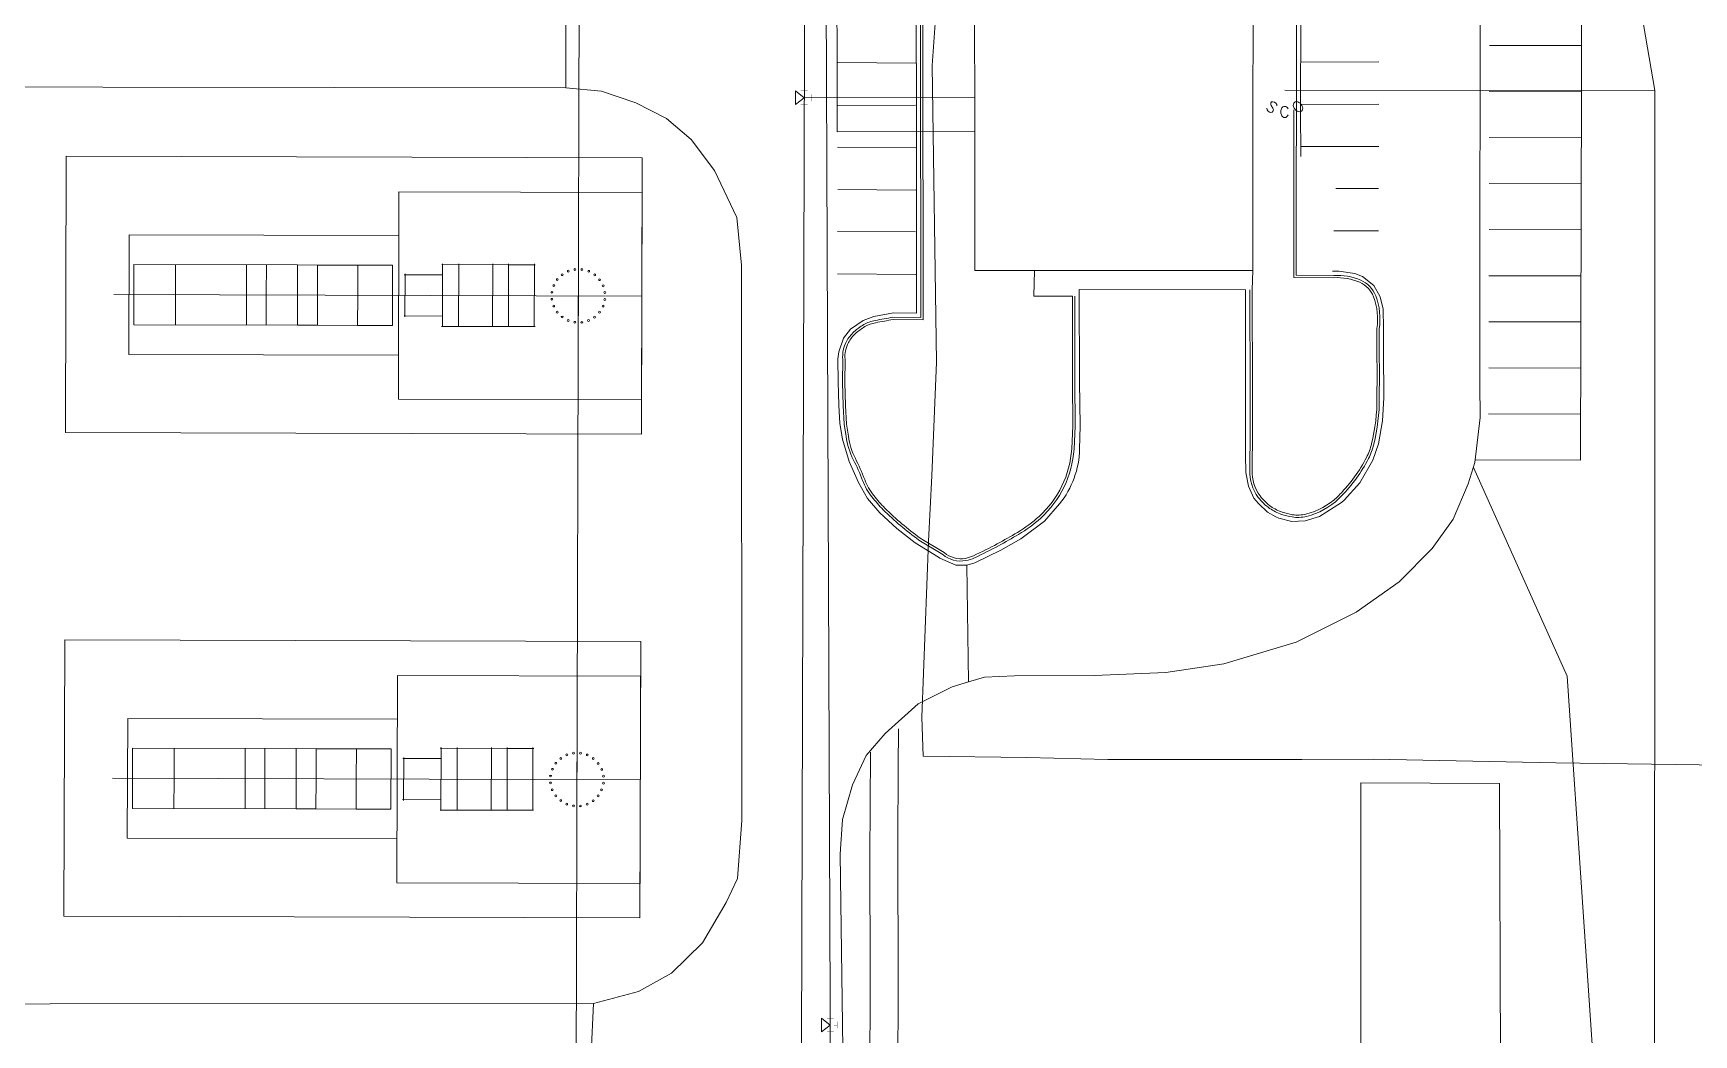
# Model space of a CAD drawing. Header units: feet. Extents: x 2383389 to 2386040, y 1992760 to 1995674.
# Drawn here: x 2384320.1 to 2384680.4, y 1994215.5 to 1994433 of the extents above; entities that cross this region are included whole.
import ezdxf
from ezdxf.enums import TextEntityAlignment as Align
from ezdxf.lldxf.tags import DXFTag

# ---------------------------------------------------------------- set-up
doc = ezdxf.new("R2010")
doc.units = ezdxf.units.FT
doc.header["$MEASUREMENT"] = 0
doc.layers.get('0').update_dxf_attribs({"lineweight": 15})
doc.layers.add('0 Construction Lines', color=8, linetype='Continuous', transparency=0.5)
doc.layers.add('0 Feature Lines', color=90, linetype='Continuous')
doc.layers.add('CJ-TOPO-CONC', color=50, linetype='Continuous')
for name, color, linetype, lineweight, true_color in [('C-ANNO-PATT-ASPH', 1, 'Continuous', 0, 0xff0000), ('C-PRKG-CURB-FACE', 2, 'Continuous', 0, 0xffff00), ('C-PRKG-STRP', 7, 'Continuous', 0, 0xadadad), ('C-SSWR-PIPE-06IN', 7, "UT-SWR6''", 0, 0x3f7f00), ('C-SSWR-PIPE-12IN', 7, "UT-SWR12''", 0, 0x3f7f00), ('C-WATR-PIPE-02IN', 150, "UT-WATER2''", 0, 0x007fff), ('JM-ROAD', 5, 'Continuous', 0, 0x0000ff), ('V-BLDG', 1, 'DASHED8', 0, 0xff0000), ('V-PRKG-ASPH', 2, 'DASHED4', 0, 0xffff00), ('V-PRKG-CONC', 1, 'DASHED4', 0, 0xff0000), ('V-PRKG-CURB-BACK', 7, 'DASHED4', 0, 0xadadad), ('V-PRKG-CURB-FACE', 1, 'DASHED4', 0, 0xff0000), ('V-PRKG-CURB-GUTT', 7, 'DASHED4', 0, 0xadadad), ('V-PRKG-GRVL', 7, 'DASHED4', 0, 0xadadad), ('V-PRKG-STRP', 7, 'DASHED4', 0, 0xadadad), ('V-SSWR-STRC', 200, 'Continuous', 0, 0xbf00ff), ('VG-NGAS-PIPE', 2, 'UT-GAS-X', 0, 0xffff00)]:
    doc.layers.add(name, color=color, linetype=linetype, lineweight=lineweight, true_color=true_color)
for name, color, linetype, lineweight in [('C-FIRE-PIPE-06IN', 150, "UT-FIRE6''", 0), ('C-FIRE-PIPE-12IN', 140, "UT-FIRE12''", 0), ('VG-WATR-PIPE-10IN', 140, 'UT-WATR-X', 0)]:
    doc.layers.add(name, color=color, linetype=linetype, lineweight=lineweight)
doc.styles.add('_sys_ls_Arial Narrow', font='ARIALN.TTF', dxfattribs={"height": 1})
doc.styles.add('SHR', font='simplex', dxfattribs={"width": 0.8, "height": 0.2286})
tags = doc.linetypes.add('DASHED4', pattern=[0.1875, 0.125, -0.0625]).pattern_tags.tags
tags[6:7] = [DXFTag(74, 4), DXFTag(75, 0), DXFTag(340, '0'), DXFTag(46, 0.03937), DXFTag(50, 0.0), DXFTag(44, 0.0), DXFTag(45, 0.0)]
tags[4:5] = [DXFTag(74, 4), DXFTag(75, 0), DXFTag(340, '0'), DXFTag(46, 0.03937), DXFTag(50, 0.0), DXFTag(44, 0.0), DXFTag(45, 0.0)]
tags = doc.linetypes.add('DASHED8', pattern=[0.09375, 0.0625, -0.03125]).pattern_tags.tags
tags[6:7] = [DXFTag(74, 4), DXFTag(75, 0), DXFTag(340, '0'), DXFTag(46, 0.03937), DXFTag(50, 0.0), DXFTag(44, 0.0), DXFTag(45, 0.0)]
tags[4:5] = [DXFTag(74, 4), DXFTag(75, 0), DXFTag(340, '0'), DXFTag(46, 0.03937), DXFTag(50, 0.0), DXFTag(44, 0.0), DXFTag(45, 0.0)]
tags = doc.linetypes.add("UT-FIRE12''", pattern='A,1.25,-0.05,["12\'\'F",_sys_ls_Arial Narrow,S=0.1,R=0,X=-0.05,Y=-0.04],-0.2', length=1.5).pattern_tags.tags
tags[15:16] = [DXFTag(74, 4), DXFTag(75, 0), DXFTag(340, '0'), DXFTag(46, 0.03937), DXFTag(50, 0.0), DXFTag(44, 0.0), DXFTag(45, 0.0)]
tags[4:5] = [DXFTag(74, 4), DXFTag(75, 0), DXFTag(340, '0'), DXFTag(46, 0.03937), DXFTag(50, 0.0), DXFTag(44, 0.0), DXFTag(45, 0.0)]
tags = doc.linetypes.add("UT-FIRE6''", pattern='A,1.25,-0.05,["6\'\'F",_sys_ls_Arial Narrow,S=0.1,R=0,X=-0.025,Y=-0.04],-0.2', length=1.5).pattern_tags.tags
tags[15:16] = [DXFTag(74, 4), DXFTag(75, 0), DXFTag(340, '0'), DXFTag(46, 0.03937), DXFTag(50, 0.0), DXFTag(44, 0.0), DXFTag(45, 0.0)]
tags[4:5] = [DXFTag(74, 4), DXFTag(75, 0), DXFTag(340, '0'), DXFTag(46, 0.03937), DXFTag(50, 0.0), DXFTag(44, 0.0), DXFTag(45, 0.0)]
tags = doc.linetypes.add('UT-GAS-X', pattern='A,0.125,-0.0625,0.125,-0.0625,0.125,-0.0625,0.125,-0.0625,0.125,-0.0625,["G",_sys_ls_Arial Narrow,S=0.1,R=0,X=0,Y=-0.04],-0.15', length=1.0875).pattern_tags.tags
tags[31:32] = [DXFTag(74, 4), DXFTag(75, 0), DXFTag(340, '0'), DXFTag(46, 0.03937), DXFTag(50, 0.0), DXFTag(44, 0.0), DXFTag(45, 0.0)]
tags[20:21] = [DXFTag(74, 4), DXFTag(75, 0), DXFTag(340, '0'), DXFTag(46, 0.03937), DXFTag(50, 0.0), DXFTag(44, 0.0), DXFTag(45, 0.0)]
tags[18:19] = [DXFTag(74, 4), DXFTag(75, 0), DXFTag(340, '0'), DXFTag(46, 0.03937), DXFTag(50, 0.0), DXFTag(44, 0.0), DXFTag(45, 0.0)]
tags[16:17] = [DXFTag(74, 4), DXFTag(75, 0), DXFTag(340, '0'), DXFTag(46, 0.03937), DXFTag(50, 0.0), DXFTag(44, 0.0), DXFTag(45, 0.0)]
tags[14:15] = [DXFTag(74, 4), DXFTag(75, 0), DXFTag(340, '0'), DXFTag(46, 0.03937), DXFTag(50, 0.0), DXFTag(44, 0.0), DXFTag(45, 0.0)]
tags[12:13] = [DXFTag(74, 4), DXFTag(75, 0), DXFTag(340, '0'), DXFTag(46, 0.03937), DXFTag(50, 0.0), DXFTag(44, 0.0), DXFTag(45, 0.0)]
tags[10:11] = [DXFTag(74, 4), DXFTag(75, 0), DXFTag(340, '0'), DXFTag(46, 0.03937), DXFTag(50, 0.0), DXFTag(44, 0.0), DXFTag(45, 0.0)]
tags[8:9] = [DXFTag(74, 4), DXFTag(75, 0), DXFTag(340, '0'), DXFTag(46, 0.03937), DXFTag(50, 0.0), DXFTag(44, 0.0), DXFTag(45, 0.0)]
tags[6:7] = [DXFTag(74, 4), DXFTag(75, 0), DXFTag(340, '0'), DXFTag(46, 0.03937), DXFTag(50, 0.0), DXFTag(44, 0.0), DXFTag(45, 0.0)]
tags[4:5] = [DXFTag(74, 4), DXFTag(75, 0), DXFTag(340, '0'), DXFTag(46, 0.03937), DXFTag(50, 0.0), DXFTag(44, 0.0), DXFTag(45, 0.0)]
tags = doc.linetypes.add("UT-SWR12''", pattern='A,1.25,-0.1,["12\'\' SS",_sys_ls_Arial Narrow,S=0.1,R=0,X=-0.09,Y=-0.04],-0.325', length=1.675).pattern_tags.tags
tags[15:16] = [DXFTag(74, 4), DXFTag(75, 0), DXFTag(340, '0'), DXFTag(46, 0.03937), DXFTag(50, 0.0), DXFTag(44, 0.0), DXFTag(45, 0.0)]
tags[4:5] = [DXFTag(74, 4), DXFTag(75, 0), DXFTag(340, '0'), DXFTag(46, 0.03937), DXFTag(50, 0.0), DXFTag(44, 0.0), DXFTag(45, 0.0)]
tags = doc.linetypes.add("UT-SWR6''", pattern='A,1.25,-0.1,["6\'\' SS",_sys_ls_Arial Narrow,S=0.1,R=0,X=-0.08,Y=-0.04],-0.25', length=1.6).pattern_tags.tags
tags[15:16] = [DXFTag(74, 4), DXFTag(75, 0), DXFTag(340, '0'), DXFTag(46, 0.03937), DXFTag(50, 0.0), DXFTag(44, 0.0), DXFTag(45, 0.0)]
tags[4:5] = [DXFTag(74, 4), DXFTag(75, 0), DXFTag(340, '0'), DXFTag(46, 0.03937), DXFTag(50, 0.0), DXFTag(44, 0.0), DXFTag(45, 0.0)]
tags = doc.linetypes.add("UT-WATER2''", pattern='A,1.25,-0.05,["2\'\'W",_sys_ls_Arial Narrow,S=0.1,R=0,X=-0.025,Y=-0.04],-0.2', length=1.5).pattern_tags.tags
tags[15:16] = [DXFTag(74, 4), DXFTag(75, 0), DXFTag(340, '0'), DXFTag(46, 0.03937), DXFTag(50, 0.0), DXFTag(44, 0.0), DXFTag(45, 0.0)]
tags[4:5] = [DXFTag(74, 4), DXFTag(75, 0), DXFTag(340, '0'), DXFTag(46, 0.03937), DXFTag(50, 0.0), DXFTag(44, 0.0), DXFTag(45, 0.0)]
tags = doc.linetypes.add('UT-WATR-X', pattern='A,0.125,-0.0625,0.125,-0.0625,0.125,-0.0625,0.125,-0.0625,0.125,-0.0625,["W",_sys_ls_Arial Narrow,S=0.1,R=0,X=-0.01,Y=-0.04],-0.15', length=1.0875).pattern_tags.tags
tags[31:32] = [DXFTag(74, 4), DXFTag(75, 0), DXFTag(340, '0'), DXFTag(46, 0.03937), DXFTag(50, 0.0), DXFTag(44, 0.0), DXFTag(45, 0.0)]
tags[20:21] = [DXFTag(74, 4), DXFTag(75, 0), DXFTag(340, '0'), DXFTag(46, 0.03937), DXFTag(50, 0.0), DXFTag(44, 0.0), DXFTag(45, 0.0)]
tags[18:19] = [DXFTag(74, 4), DXFTag(75, 0), DXFTag(340, '0'), DXFTag(46, 0.03937), DXFTag(50, 0.0), DXFTag(44, 0.0), DXFTag(45, 0.0)]
tags[16:17] = [DXFTag(74, 4), DXFTag(75, 0), DXFTag(340, '0'), DXFTag(46, 0.03937), DXFTag(50, 0.0), DXFTag(44, 0.0), DXFTag(45, 0.0)]
tags[14:15] = [DXFTag(74, 4), DXFTag(75, 0), DXFTag(340, '0'), DXFTag(46, 0.03937), DXFTag(50, 0.0), DXFTag(44, 0.0), DXFTag(45, 0.0)]
tags[12:13] = [DXFTag(74, 4), DXFTag(75, 0), DXFTag(340, '0'), DXFTag(46, 0.03937), DXFTag(50, 0.0), DXFTag(44, 0.0), DXFTag(45, 0.0)]
tags[10:11] = [DXFTag(74, 4), DXFTag(75, 0), DXFTag(340, '0'), DXFTag(46, 0.03937), DXFTag(50, 0.0), DXFTag(44, 0.0), DXFTag(45, 0.0)]
tags[8:9] = [DXFTag(74, 4), DXFTag(75, 0), DXFTag(340, '0'), DXFTag(46, 0.03937), DXFTag(50, 0.0), DXFTag(44, 0.0), DXFTag(45, 0.0)]
tags[6:7] = [DXFTag(74, 4), DXFTag(75, 0), DXFTag(340, '0'), DXFTag(46, 0.03937), DXFTag(50, 0.0), DXFTag(44, 0.0), DXFTag(45, 0.0)]
tags[4:5] = [DXFTag(74, 4), DXFTag(75, 0), DXFTag(340, '0'), DXFTag(46, 0.03937), DXFTag(50, 0.0), DXFTag(44, 0.0), DXFTag(45, 0.0)]

# ---------------------------------------------------------------- blocks, each defined once
blk = doc.blocks.new('*U42')
at = {"lineweight": 5}
blk.add_circle((0, 0), 0.2, dxfattribs=at)
blk = doc.blocks.new('*U43')
at = {"color": 0, "linetype": 'ByBlock', "lineweight": -2, "transparency": 16777216}
for p, rotation in [((5093.57, 4998.47), 30), ((5094.97, 4999.05), 15), ((5097.96, 4999.05), 344.9999999999998), ((5099.36, 4998.47), 329.9999999999999), ((5090.87, 4994.96), 74.99999999999999), ((5091.45, 4996.35), 59.99999999999999), ((5092.37, 4997.55), 45.00000000000001), ((5100.56, 4997.55), 314.9999999999999), ((5101.48, 4996.35), 300.0000000000001), ((5102.06, 4994.96), 285), ((5090.67, 4993.46), 90), ((5090.87, 4991.96), 105), ((5102.06, 4991.96), 255), ((5102.25, 4993.46), 269.9999999999999), ((5091.45, 4990.56), 120), ((5092.37, 4989.37), 134.9999999999999), ((5093.57, 4988.45), 150), ((5094.97, 4987.87), 164.9999999999999), ((5096.46, 4987.67), 180), ((5097.96, 4987.87), 194.9999999999999), ((5099.36, 4988.45), 210), ((5100.56, 4989.37), 225), ((5101.48, 4990.56), 240)]:
    blk.add_blockref('*U42', p, dxfattribs=dict(at, rotation=rotation))
blk.add_blockref('*U42', (5096.46, 4999.25), dxfattribs=at)
blk = doc.blocks.new('*U44')
at = {"lineweight": 5}
blk.add_circle((0, 0), 0.2, dxfattribs=at)
blk = doc.blocks.new('*U45')
at = {"color": 0, "linetype": 'ByBlock', "lineweight": -2, "transparency": 16777216}
for p, rotation in [((5093.57, 4998.47), 30), ((5094.97, 4999.05), 15), ((5097.96, 4999.05), 344.9999999999998), ((5099.36, 4998.47), 329.9999999999999), ((5090.87, 4994.96), 74.99999999999999), ((5091.45, 4996.35), 59.99999999999999), ((5092.37, 4997.55), 45.00000000000001), ((5100.56, 4997.55), 314.9999999999999), ((5101.48, 4996.35), 300.0000000000001), ((5102.06, 4994.96), 285), ((5090.67, 4993.46), 90), ((5090.87, 4991.96), 105), ((5102.06, 4991.96), 255), ((5102.25, 4993.46), 269.9999999999999), ((5091.45, 4990.56), 120), ((5092.37, 4989.37), 134.9999999999999), ((5093.57, 4988.45), 150), ((5094.97, 4987.87), 164.9999999999999), ((5096.46, 4987.67), 180), ((5097.96, 4987.87), 194.9999999999999), ((5099.36, 4988.45), 210), ((5100.56, 4989.37), 225), ((5101.48, 4990.56), 240)]:
    blk.add_blockref('*U44', p, dxfattribs=dict(at, rotation=rotation))
blk.add_blockref('*U44', (5096.46, 4999.25), dxfattribs=at)

msp = doc.modelspace()

# ---------------------------------------------------------------- linework, layer by layer
at = {"color": 1, "lineweight": 5}
for p, q in [((2384399.417, 1994389.07), (2384399.337, 1994389.07023)), ((2384399.341, 1994363.07), (2384399.261, 1994363.07023)), ((2384399.119, 1994284.07), (2384399.039, 1994284.07023)), ((2384399.043, 1994258.07), (2384398.963, 1994258.07023))]:
    msp.add_line(p, q, dxfattribs=at)
at = {"lineweight": 5}
for p, q in [((2384438.38686, 1994375.9564, 289.10922), (2384438.40938, 1994383.67798, 289.10922)), ((2384341.94235, 1994382.77774, 289.10922), (2384341.92327, 1994376.23777, 289.10922)), ((2384341.94235, 1994382.77774, 289.10922), (2384377.44919, 1994382.67418, 289.10922)), ((2384350.97231, 1994382.7514, 289.10922), (2384350.95323, 1994376.21143, 289.10922)), ((2384366.38824, 1994382.70644, 289.10922), (2384366.36917, 1994376.16647, 289.10922)), ((2384370.67922, 1994382.69392, 289.10922), (2384370.66015, 1994376.15395, 289.10922)), ((2384377.44919, 1994382.67418, 289.10922), (2384377.43012, 1994376.1342, 289.10922)), ((2384377.44919, 1994382.67418, 289.10922), (2384381.78218, 1994382.66154, 289.10922)), ((2384381.78218, 1994382.66154, 289.10922), (2384381.7631, 1994376.12156, 289.10922)), ((2384381.78218, 1994382.66154, 289.10922), (2384390.51114, 1994382.63608, 289.10922)), ((2384390.51114, 1994382.63608, 289.10922), (2384390.49206, 1994376.0961, 289.10922)), ((2384390.51114, 1994382.63608, 289.10922), (2384398.06311, 1994382.61405, 289.10922)), ((2384398.02495, 1994369.5341, 289.10922), (2384398.06311, 1994382.61405, 289.10922)), ((2384400.57802, 1994380.5247, 289.10922), (2384408.90799, 1994380.50041, 289.10922)), ((2384400.77861, 1994380.72412, 289.10922), (2384400.75143, 1994371.40816, 289.10922)), ((2384408.71452, 1994382.73998, 289.10922), (2384429.02343, 1994382.68074, 289.10922)), ((2384408.91452, 1994382.7394, 289.10922), (2384408.71452, 1994382.73998, 289.10922)), ((2384408.91452, 1994382.7394, 289.10922), (2384408.87545, 1994369.34545, 289.10922)), ((2384408.91452, 1994382.7394, 289.10922), (2384408.9151, 1994382.9394, 289.10922)), ((2384412.4085, 1994382.7292, 289.10922), (2384412.36944, 1994369.33526, 289.10922)), ((2384412.4085, 1994382.7292, 289.10922), (2384412.40909, 1994382.9292, 289.10922)), ((2384419.80347, 1994382.70763, 289.10922), (2384419.7644, 1994369.31369, 289.10922)), ((2384419.80347, 1994382.70763, 289.10922), (2384419.80406, 1994382.90763, 289.10922)), ((2384423.24046, 1994382.69761, 289.10922), (2384423.20139, 1994369.30367, 289.10922)), ((2384423.24046, 1994382.69761, 289.10922), (2384423.24104, 1994382.89761, 289.10922)), ((2384428.82343, 1994382.68132, 289.10922), (2384423.24046, 1994382.69761, 289.10922)), ((2384428.82343, 1994382.68132, 289.10922), (2384428.78437, 1994369.28738, 289.10922)), ((2384428.82343, 1994382.68132, 289.10922), (2384428.82402, 1994382.88132, 289.10922)), ((2384429.02343, 1994382.68074, 289.10922), (2384428.82343, 1994382.68132, 289.10922)), ((2384337.58644, 1994376.25042, 289.10922), (2384452.1368, 1994375.91629, 289.10922)), ((2384341.92327, 1994376.23777, 289.10922), (2384341.90419, 1994369.6978, 289.10922)), ((2384350.95323, 1994376.21143, 289.10922), (2384350.93416, 1994369.67146, 289.10922)), ((2384366.36917, 1994376.16647, 289.10922), (2384366.35009, 1994369.62649, 289.10922)), ((2384370.66015, 1994376.15395, 289.10922), (2384370.64107, 1994369.61398, 289.10922)), ((2384377.43012, 1994376.1342, 289.10922), (2384377.41104, 1994369.59423, 289.10922)), ((2384381.7631, 1994376.12156, 289.10922), (2384381.74402, 1994369.58159, 289.10922)), ((2384390.49206, 1994376.0961, 289.10922), (2384390.47299, 1994369.55613, 289.10922)), ((2384438.38686, 1994375.9564, 289.10922), (2384438.36141, 1994367.23157, 289.10922)), ((2384341.90419, 1994369.6978, 289.10922), (2384377.41104, 1994369.59423, 289.10922)), ((2384377.41104, 1994369.59423, 289.10922), (2384381.74402, 1994369.58159, 289.10922)), ((2384381.74402, 1994369.58159, 289.10922), (2384390.47299, 1994369.55613, 289.10922)), ((2384390.47299, 1994369.55613, 289.10922), (2384398.02495, 1994369.5341, 289.10922)), ((2384400.55202, 1994371.60874, 289.10922), (2384408.88198, 1994371.58444, 289.10922)), ((2384408.67545, 1994369.34604, 289.10922), (2384428.98437, 1994369.2868, 289.10922)), ((2384341.63608, 1994277.77793, 289.23113), (2384341.617, 1994271.23795, 289.23113)), ((2384341.63608, 1994277.77793, 289.23113), (2384377.14292, 1994277.67436, 289.23113)), ((2384350.66604, 1994277.75159, 289.23113), (2384350.64696, 1994271.21162, 289.23113)), ((2384366.08197, 1994277.70662, 289.23113), (2384366.0629, 1994271.16665, 289.23113)), ((2384370.37295, 1994277.69411, 289.23113), (2384370.35388, 1994271.15413, 289.23113)), ((2384377.14292, 1994277.67436, 289.23113), (2384377.12385, 1994271.13439, 289.23113)), ((2384377.14292, 1994277.67436, 289.23113), (2384381.47591, 1994277.66172, 289.23113)), ((2384381.47591, 1994277.66172, 289.23113), (2384381.45683, 1994271.12175, 289.23113)), ((2384381.47591, 1994277.66172, 289.23113), (2384390.20487, 1994277.63626, 289.23113)), ((2384390.20487, 1994277.63626, 289.23113), (2384390.18579, 1994271.09629, 289.23113)), ((2384390.20487, 1994277.63626, 289.23113), (2384397.75684, 1994277.61423, 289.23113)), ((2384397.71868, 1994264.53429, 289.23113), (2384397.75684, 1994277.61423, 289.23113)), ((2384400.47234, 1994275.7243, 289.23113), (2384400.44516, 1994266.40834, 289.23113)), ((2384408.40825, 1994277.74016, 289.23113), (2384428.71716, 1994277.68092, 289.23113)), ((2384408.60825, 1994277.73958, 289.23113), (2384408.40825, 1994277.74016, 289.23113)), ((2384408.60825, 1994277.73958, 289.23113), (2384408.56918, 1994264.34564, 289.23113)), ((2384408.60825, 1994277.73958, 289.23113), (2384408.60883, 1994277.93958, 289.23113)), ((2384412.10223, 1994277.72939, 289.23113), (2384412.06317, 1994264.33544, 289.23113)), ((2384412.10223, 1994277.72939, 289.23113), (2384412.10282, 1994277.92939, 289.23113)), ((2384419.4972, 1994277.70782, 289.23113), (2384419.45813, 1994264.31387, 289.23113)), ((2384419.4972, 1994277.70782, 289.23113), (2384419.49779, 1994277.90782, 289.23113)), ((2384422.93419, 1994277.69779, 289.23113), (2384422.89512, 1994264.30385, 289.23113)), ((2384422.93419, 1994277.69779, 289.23113), (2384422.93477, 1994277.89779, 289.23113)), ((2384428.51716, 1994277.68151, 289.23113), (2384422.93419, 1994277.69779, 289.23113)), ((2384428.51716, 1994277.68151, 289.23113), (2384428.4781, 1994264.28756, 289.23113)), ((2384428.51716, 1994277.68151, 289.23113), (2384428.51775, 1994277.88151, 289.23113)), ((2384428.71716, 1994277.68092, 289.23113), (2384428.51716, 1994277.68151, 289.23113)), ((2384438.08059, 1994270.95658, 289.23113), (2384438.10311, 1994278.67816, 289.23113)), ((2384400.27175, 1994275.52489, 289.23113), (2384408.60172, 1994275.50059, 289.23113)), ((2384337.28017, 1994271.2506, 289.23113), (2384451.83053, 1994270.91648, 289.23113)), ((2384341.617, 1994271.23795, 289.23113), (2384341.59792, 1994264.69798, 289.23113)), ((2384350.64696, 1994271.21162, 289.23113), (2384350.62789, 1994264.67164, 289.23113)), ((2384366.0629, 1994271.16665, 289.23113), (2384366.04382, 1994264.62668, 289.23113)), ((2384370.35388, 1994271.15413, 289.23113), (2384370.3348, 1994264.61416, 289.23113)), ((2384377.12385, 1994271.13439, 289.23113), (2384377.10477, 1994264.59441, 289.23113)), ((2384381.45683, 1994271.12175, 289.23113), (2384381.43775, 1994264.58177, 289.23113)), ((2384390.18579, 1994271.09629, 289.23113), (2384390.16672, 1994264.55631, 289.23113)), ((2384438.08059, 1994270.95658, 289.23113), (2384438.05514, 1994262.23175, 289.23113)), ((2384400.24575, 1994266.60892, 289.23113), (2384408.57571, 1994266.58463, 289.23113)), ((2384341.59792, 1994264.69798, 289.23113), (2384377.10477, 1994264.59441, 289.23113)), ((2384377.10477, 1994264.59441, 289.23113), (2384381.43775, 1994264.58177, 289.23113)), ((2384381.43775, 1994264.58177, 289.23113), (2384390.16672, 1994264.55631, 289.23113)), ((2384390.16672, 1994264.55631, 289.23113), (2384397.71868, 1994264.53429, 289.23113)), ((2384408.36918, 1994264.34622, 289.23113), (2384428.6781, 1994264.28698, 289.23113))]:
    msp.add_line(p, q, dxfattribs=at)
at = {"layer": '0 Construction Lines', "color": 6, "lineweight": 5}
msp.add_line((2384439.73259, 1994837.31766, 289.03747), (2384437.36796, 1994026.64218, 289.17292), dxfattribs=at)
at = {"layer": '0 Feature Lines', "lineweight": 5}
for points, elevation in [([(2384399.45265, 1994398.57006), (2384452.20243, 1994398.4162), (2384452.07117, 1994353.41639), (2384399.3214, 1994353.57025)], 289.10922), ([(2384399.14638, 1994293.57024), (2384451.89616, 1994293.41638), (2384451.7649, 1994248.41657), (2384399.01513, 1994248.57044)], 289.23113)]:
    msp.add_lwpolyline(points, close=True, dxfattribs=dict(at, elevation=elevation))
for points, elevation in [([(2384399.26511, 1994363.07046), (2384340.80736, 1994363.24097), (2384340.88319, 1994389.24086), (2384399.34094, 1994389.07035)], 289.10922), ([(2384398.95884, 1994258.07064), (2384340.50109, 1994258.24115), (2384340.57692, 1994284.24104), (2384399.03467, 1994284.07053)], 289.23113)]:
    msp.add_lwpolyline(points, dxfattribs=dict(at, elevation=elevation))
at = {"layer": 'C-ANNO-PATT-ASPH', "flags": 128}
for points in [[(2384435.6745, 1994421.1106), (2384435.66919, 1994442.34026)], [(2384522.6638, 1994317.4634), (2384523.01685, 1994292.1381)], [(2384441.6665, 1994222.3471), (2384440.6389, 1994200.6571)]]:
    msp.add_lwpolyline(points, dxfattribs=at)
at = {"layer": 'C-FIRE-PIPE-06IN', "flags": 128}
msp.add_lwpolyline([(2384524.37687, 1994418.99232), (2384487.405, 1994418.9788)], dxfattribs=at)
at = {"layer": 'C-FIRE-PIPE-12IN'}
msp.add_lwpolyline([(2384803.2604, 1993921.86638), (2384485.95768, 1993922.79192), (2384487.72076, 1994527.23001), (2384501.53667, 1994560.58457), (2384504.95157, 1995009.85291), (2384471.707, 1995083.419)], dxfattribs=at)
at = {"layer": 'C-FIRE-PIPE-12IN', "flags": 128}
msp.add_lwpolyline([(2384485.48446, 1994420.46216), (2384487.405, 1994418.9788), (2384485.48555, 1994417.49403), (2384485.48446, 1994420.46216)], dxfattribs=at)
at = {"layer": 'C-FIRE-PIPE-12IN', "const_width": 0.06096, "flags": 128}
for points in [[(2384488.15446, 1994420.46313), (2384486.65446, 1994420.46259)], [(2384487.40446, 1994420.46286), (2384487.405, 1994418.9788)], [(2384488.88934, 1994418.22934), (2384488.88879, 1994419.72934)], [(2384486.65555, 1994417.49446), (2384488.15555, 1994417.49501)], [(2384488.88907, 1994418.97934), (2384487.405, 1994418.9788)], [(2384487.40555, 1994417.49473), (2384487.405, 1994418.9788)]]:
    msp.add_lwpolyline(points, dxfattribs=at)
at = {"layer": 'C-PRKG-CURB-FACE', "flags": 128}
msp.add_lwpolyline([(2384495.6215, 1994565.4589), (2384495.66677, 1994555.37579, 0.413378108), (2384520.70744, 1994530.48807), (2384525.70743, 1994530.49625, 0.414213562), (2384530.69924, 1994535.50443), (2384530.67469, 1994550.50441), (2384600.6746, 1994550.61898), (2384600.69951, 1994535.39834, 0.41305324), (2384605.68787, 1994530.40654), (2384656.32128, 1994530.28874), (2384655.87925, 1994340.28926)], format="xyb", dxfattribs=at)
at = {"layer": 'C-PRKG-CURB-FACE'}
for points in [[(2384441.66359, 1994222.3471), (2384451.3955, 1994224.956), (2384458.6108, 1994228.916), (2384465.314, 1994235.485), (2384470.4383, 1994244.2362), (2384472.8871, 1994249.4526), (2384473.8181, 1994262.0448), (2384473.8104, 1994382.5994), (2384472.7397, 1994392.9421), (2384467.945, 1994403.1915), (2384462.8599, 1994409.9294), (2384457.4866, 1994414.4818), (2384450.8366, 1994417.8894), (2384443.3886, 1994420.4185), (2384435.6745, 1994421.1106)], [(2384496.8972, 1994153.5587), (2384496.4586, 1994159.8583), (2384495.1597, 1994254.7544), (2384495.7125, 1994262.2759), (2384497.8604, 1994269.8069), (2384500.8349, 1994276.1783), (2384504.9391, 1994280.9856), (2384512.1243, 1994287.3852), (2384519.5114, 1994291.097), (2384523.01685, 1994292.1381)]]:
    msp.add_lwpolyline(points, dxfattribs=at)
at = {"layer": 'C-PRKG-CURB-FACE', "flags": 128}
msp.add_lwpolyline([(2384633.01328, 1994340.34246), (2384655.87925, 1994340.28926)], dxfattribs=at)
at = {"layer": 'C-PRKG-STRP', "flags": 128}
for points in [[(2384636.08869, 1994430.33554), (2384656.08864, 1994430.28902)], [(2384636.06543, 1994420.33557), (2384656.06537, 1994420.28904)], [(2384636.04216, 1994410.3356), (2384656.04211, 1994410.28907)], [(2384636.0189, 1994400.33563), (2384656.01884, 1994400.2891)], [(2384635.99563, 1994390.33565), (2384655.99558, 1994390.28912)], [(2384635.97237, 1994380.33568), (2384655.97231, 1994380.28915)], [(2384635.9491, 1994370.33571), (2384655.94905, 1994370.28918)], [(2384635.92584, 1994360.33573), (2384655.92578, 1994360.2892)], [(2384635.90257, 1994350.33576), (2384655.90252, 1994350.28923)]]:
    msp.add_lwpolyline(points, dxfattribs=at)
at = {"layer": 'C-SSWR-PIPE-06IN', "color": 76, "linetype": "UT-SWR6''", "lineweight": 0, "true_color": 0x3f7f00}
msp.add_lwpolyline([(2384591.691, 1994420.606), (2384671.95828, 1994420.52975)], dxfattribs=at)
at = {"layer": 'C-SSWR-PIPE-12IN', "color": 76, "linetype": "UT-SWR12''", "lineweight": 0, "true_color": 0x3f7f00}
msp.add_lwpolyline([(2384671.89096, 1994125.1784), (2384671.95828, 1994420.52975), (2384609.06986, 1994787.16502), (2384407.98472, 1994996.02338), (2384343.845, 1995328.463)], dxfattribs=at)
at = {"layer": 'C-WATR-PIPE-02IN', "flags": 128}
for points in [[(2384524.37957, 1994411.61604), (2384494.51384, 1994411.60512), (2384493.78141, 1994863.17094)], [(2384491.13524, 1994219.15603), (2384493.05213, 1994217.66794), (2384491.12902, 1994216.18791), (2384491.13524, 1994219.15603)]]:
    msp.add_lwpolyline(points, dxfattribs=at)
at = {"layer": 'C-WATR-PIPE-02IN', "const_width": 0.06096, "flags": 128}
for points in [[(2384493.80524, 1994219.15043), (2384492.30524, 1994219.15357)], [(2384493.05524, 1994219.152), (2384493.05213, 1994217.66794)], [(2384494.53461, 1994216.91483), (2384494.53776, 1994218.41482)], [(2384492.29901, 1994216.18545), (2384493.79901, 1994216.18231)], [(2384493.04901, 1994216.18388), (2384493.05213, 1994217.66794)], [(2384494.53619, 1994217.66483), (2384493.05213, 1994217.66794)]]:
    msp.add_lwpolyline(points, dxfattribs=at)
at = {"layer": 'CJ-TOPO-CONC', "color": 150, "lineweight": 5}
for points, elevation in [([(2384327.22484, 1994406.28077), (2384452.22431, 1994405.91617), (2384452.0493, 1994345.91642), (2384327.04983, 1994346.28103)], 289.10922), ([(2384326.91857, 1994301.28096), (2384451.91804, 1994300.91635), (2384451.74303, 1994240.9166), (2384326.74356, 1994241.28121)], 289.23113)]:
    msp.add_lwpolyline(points, close=True, dxfattribs=dict(at, elevation=elevation))
at = {"layer": 'JM-ROAD', "flags": 128}
msp.add_lwpolyline([(2384495.6215, 1994565.4589), (2384495.66677, 1994555.37579, 0.413378108), (2384520.70744, 1994530.48807), (2384525.70743, 1994530.49625, 0.414213562), (2384530.69924, 1994535.50443), (2384530.67469, 1994550.50441), (2384600.6746, 1994550.61898), (2384600.69951, 1994535.39834, 0.41305324), (2384605.68787, 1994530.40654), (2384656.32128, 1994530.28874), (2384655.87925, 1994340.28926)], format="xyb", dxfattribs=at)
at = {"layer": 'JM-ROAD'}
for points in [[(2384523.01685, 1994292.1381), (2384526.5223, 1994293.1792), (2384533.0582, 1994293.4834), (2384550.2789, 1994293.52), (2384565.8929, 1994294.2122), (2384578.4213, 1994296.1023), (2384594.1135, 1994300.8069), (2384607.2005, 1994307.3291), (2384616.4838, 1994313.9047), (2384623.6723, 1994321.1478), (2384628.2209, 1994327.4837), (2384631.466, 1994335.1241), (2384632.948, 1994339.7843), (2384634.0916, 1994349.5616), (2384633.9871, 1994356.8846), (2384634.0834, 1994458.2229)], [(2384435.67443, 1994421.1106), (2384083.8215, 1994421.6028), (2384070.9271, 1994420.0654), (2384059.243, 1994413.5896), (2384052.0975, 1994405.1105), (2384046.9305, 1994394.6281), (2384045.115, 1994383.3536), (2384045.3156, 1994256.766), (2384046.8584, 1994249.232), (2384051.0895, 1994239.6647), (2384059.0163, 1994230.3337), (2384068.3205, 1994224.6354), (2384079.1202, 1994222.3991), (2384087.9181, 1994222.1196), (2384441.66359, 1994222.3471)], [(2384496.8972, 1994153.5587), (2384496.4586, 1994159.8583), (2384495.1597, 1994254.7544), (2384495.7125, 1994262.2759), (2384497.8604, 1994269.8069), (2384500.8349, 1994276.1783), (2384504.9391, 1994280.9856), (2384512.1243, 1994287.3852), (2384519.5114, 1994291.097), (2384523.01685, 1994292.1381)]]:
    msp.add_lwpolyline(points, dxfattribs=at)
at = {"layer": 'V-BLDG', "flags": 128}
msp.add_lwpolyline([(2384524.3906, 1994381.4587), (2384524.3578, 1994471.1433), (2384584.7981, 1994470.9659), (2384584.7503, 1994381.4878), (2384524.3906, 1994381.4587)], dxfattribs=at)
msp.add_lwpolyline([(2384608.1487, 1994210.3213), (2384608.1487, 1994270.264), (2384638.2917, 1994270.1073), (2384638.462, 1994210.3288)], close=True, dxfattribs=at)
at = {"layer": 'V-PRKG-ASPH'}
for points in [[(2384523.01685, 1994292.1381), (2384526.5223, 1994293.1792), (2384533.0582, 1994293.4834), (2384550.2789, 1994293.52), (2384565.8929, 1994294.2122), (2384578.4213, 1994296.1023), (2384594.1135, 1994300.8069), (2384607.2005, 1994307.3291), (2384616.4838, 1994313.9047), (2384623.6723, 1994321.1478), (2384628.2209, 1994327.4837), (2384631.466, 1994335.1241), (2384632.948, 1994339.7843), (2384634.0916, 1994349.5616), (2384633.9871, 1994356.8846), (2384634.0834, 1994458.2229)], [(2384435.67443, 1994421.1106), (2384083.8215, 1994421.6028), (2384070.9271, 1994420.0654), (2384059.243, 1994413.5896), (2384052.0975, 1994405.1105), (2384046.9305, 1994394.6281), (2384045.115, 1994383.3536), (2384045.3156, 1994256.766), (2384046.8584, 1994249.232), (2384051.0895, 1994239.6647), (2384059.0163, 1994230.3337), (2384068.3205, 1994224.6354), (2384079.1202, 1994222.3991), (2384087.9181, 1994222.1196), (2384441.66359, 1994222.3471)]]:
    msp.add_lwpolyline(points, dxfattribs=at)
at = {"layer": 'V-PRKG-CONC'}
for p, q in [((2384547.0233, 1994377.3363), (2384583.1373, 1994377.2628)), ((2384545.6276, 1994357.4722), (2384545.5984, 1994375.931))]:
    msp.add_line(p, q, dxfattribs=at)
for points in [[(2384537.3511, 1994381.46495), (2384537.22003, 1994375.88418), (2384545.5984, 1994375.931)], [(2384584.5917, 1994377.2628), (2384584.7503, 1994381.4878), (2384537.3511, 1994381.46495)]]:
    msp.add_lwpolyline(points, dxfattribs=at)
at = {"layer": 'V-PRKG-CONC', "flags": 128}
msp.add_lwpolyline([(2384507.8152, 1994281.9806), (2384507.8152, 1994278.7003), (2384507.7796, 1994276.8695), (2384507.7005, 1994254.0465), (2384507.7538, 1994229.0462), (2384507.7172, 1994204.0462), (2384507.7505, 1994179.0459), (2384507.7538, 1994154.0457), (2384507.7865, 1994149.0456), (2384501.6165, 1994149.067), (2384501.6339, 1994154.0669), (2384501.6405, 1994179.0671), (2384501.6272, 1994204.0673), (2384501.7139, 1994229.0671), (2384501.6605, 1994254.0674), (2384501.7397, 1994276.8905)], dxfattribs=at)
at = {"layer": 'V-PRKG-CURB-BACK'}
for points in [[(2384522.3643, 1994318.9799, -0.225981387), (2384517.7562, 1994320.2257), (2384512.5367, 1994323.3743, -0.039482655), (2384504.895, 1994329.886, -0.030165296), (2384502.4801, 1994332.6072, -0.07606308), (2384500.5166, 1994336.0873, 0.027561007), (2384498.4901, 1994340.6625, -0.083872962), (2384496.9725, 1994345.4878), (2384496.5632, 1994348.141), (2384496.3163, 1994352.1561), (2384496.2018, 1994357.1791), (2384496.2457, 1994362.1901, -0.144328346), (2384496.9894, 1994365.8157, -0.086419763), (2384498.5167, 1994367.7779, -0.051636337), (2384500.5612, 1994369.2805, -0.089146294), (2384502.8749, 1994370.1324, 0.003516658), (2384506.6898, 1994370.8345), (2384513.1899, 1994370.7918), (2384513.1379, 1994431.5877), (2384513.2454, 1994463.9255)], [(2384593.6661, 1994416.3482), (2384593.6206, 1994383.6384), (2384593.6114, 1994379.9568), (2384602.3506, 1994379.8952, -0.119172003), (2384607.9524, 1994378.9106, -0.201201901), (2384610.9364, 1994375.7866, -0.130531396), (2384611.6727, 1994368.8522), (2384611.6785, 1994363.8522), (2384611.7133, 1994358.8522), (2384611.6843, 1994353.8522, -0.062330057), (2384610.5074, 1994343.8522, -0.056911882), (2384609.4106, 1994340.8967, -0.079194362), (2384603.5859, 1994332.8593, 0.026899386), (2384603.0724, 1994332.2871, -0.129084729), (2384596.2674, 1994328.5855, -0.099324717), (2384593.341, 1994328.4583, -0.043537299), (2384591.1441, 1994328.9996, -0.069392488), (2384588.6794, 1994330.2428, -0.081059501), (2384586.3206, 1994332.5186, -0.172728675), (2384584.6014, 1994338.087), (2384584.636, 1994346.431), (2384584.6472, 1994354.8492), (2384584.5917, 1994377.2628)]]:
    msp.add_lwpolyline(points, format="xyb", dxfattribs=at)
at = {"layer": 'V-PRKG-CURB-BACK', "flags": 128}
for points in [[(2384545.6694, 1994347.7206), (2384545.6276, 1994357.4722), (2384545.5984, 1994375.931)], [(2384545.4472, 1994342.7212), (2384545.6694, 1994347.7206), (2384545.6232, 1994357.4007)]]:
    msp.add_lwpolyline(points, dxfattribs=at)
msp.add_lwpolyline([(2384524.1464, 1994319.548, 0.015112954), (2384529.2959, 1994322.1441, 0.008540371), (2384533.6503, 1994324.6042, 0.052040166), (2384538.3665, 1994328.0815, 0.192831244), (2384545.4472, 1994342.7212)], format="xyb", dxfattribs=at)
at = {"layer": 'V-PRKG-CURB-BACK'}
msp.add_arc((2384521.05075, 1994326.17966), 7.3186, 280.3395179, 295.0230909, dxfattribs=at)
at = {"layer": 'V-PRKG-CURB-FACE'}
for points in [[(2384517.46314, 1994319.81855), (2384512.26048, 1994322.957, -0.039564811), (2384504.54171, 1994329.53218, -0.030165296), (2384502.0868, 1994332.29847, -0.07606308), (2384500.04898, 1994335.9103, 0.027561007), (2384498.04479, 1994340.43514, -0.083809443), (2384496.47775, 1994345.41542), (2384496.06555, 1994348.08743), (2384495.81665, 1994352.13505), (2384495.70175, 1994357.17559), (2384495.74552, 1994362.17161, -0.143468952), (2384496.548, 1994366.05057, -0.086419763), (2384498.18067, 1994368.14815, -0.051636337), (2384500.30817, 1994369.71175, -0.089146294), (2384502.78786, 1994370.62477, 0.003561195), (2384506.644, 1994371.33481), (2384512.68947, 1994371.2951), (2384512.6379, 1994431.58832), (2384512.7437, 1994463.41559)], [(2384584.0917, 1994377.26156), (2384584.1472, 1994354.84891), (2384584.136, 1994346.43237), (2384584.10144, 1994338.09856, 0.172455292), (2384585.92001, 1994332.21939, 0.081059501), (2384588.39472, 1994329.83176, 0.069392488), (2384590.98274, 1994328.52635, 0.043537299), (2384593.26403, 1994327.96426, 0.099324717), (2384596.38695, 1994328.1, 0.129657998), (2384603.44087, 1994331.94732, -0.028167732), (2384603.93953, 1994332.50583, 0.079194362), (2384609.8566, 1994340.67068, 0.056911882), (2384610.99287, 1994343.73255, 0.062309896), (2384612.18431, 1994353.85258), (2384612.21331, 1994358.85249), (2384612.1785, 1994363.85423), (2384612.17274, 1994368.81431, 0.129824303), (2384611.40339, 1994375.96525, 0.201201901), (2384608.15226, 1994379.36892, 0.118814735), (2384602.33672, 1994380.39531), (2384594.11264, 1994380.45328), (2384594.1954, 1994436.57326)]]:
    msp.add_lwpolyline(points, format="xyb", dxfattribs=at)
at = {"layer": 'V-PRKG-CURB-FACE', "flags": 128}
msp.add_lwpolyline([(2384524.35789, 1994319.09493, 0.015112954), (2384529.53438, 1994321.70464, 0.008540371), (2384533.90365, 1994324.17314, 0.052040166), (2384538.70339, 1994327.71204, 0.192904379), (2384545.94643, 1994342.69277), (2384546.16945, 1994347.71057), (2384546.1276, 1994357.47367), (2384546.0984, 1994375.93179)], format="xyb", dxfattribs=at)
at = {"layer": 'V-PRKG-CURB-FACE'}
for centre, radius, start, end in [((2384521.36808, 1994324.44034), 6.05057, 229.8056339, 280.3395179), ((2384521.05075, 1994326.17966), 7.8186, 280.3395179, 295.0230909)]:
    msp.add_arc(centre, radius, start, end, dxfattribs=at)
at = {"layer": 'V-PRKG-CURB-GUTT'}
for points in [[(2384516.5183, 1994319.2027), (2384511.4673, 1994322.3248), (2384507.5044, 1994325.4413), (2384503.8256, 1994328.8365), (2384501.1353, 1994331.9464), (2384499.1719, 1994335.4265), (2384497.1454, 1994340.0017), (2384495.6818, 1994344.8536), (2384495.1292, 1994348.2496), (2384494.8823, 1994352.2647), (2384494.7807, 1994357.2868), (2384494.7176, 1994362.3059), (2384494.8725, 1994363.782), (2384495.9213, 1994366.7528), (2384497.4486, 1994368.715), (2384500.1619, 1994370.6442), (2384502.4757, 1994371.4961), (2384506.7412, 1994372.2545), (2384511.7622, 1994372.2215), (2384511.7877, 1994380.0971), (2384511.7459, 1994421.3442), (2384511.7056, 1994431.5821), (2384511.8616, 1994456.5829)], [(2384595.177, 1994406.2016), (2384595.1047, 1994416.3694), (2384595.1339, 1994436.5931)], [(2384583.1373, 1994377.2628), (2384583.1878, 1994354.8492), (2384583.1766, 1994346.431), (2384583.136, 1994341.431), (2384583.213, 1994337.6371), (2384583.8299, 1994334.6428), (2384584.9322, 1994332.0687), (2384586.0014, 1994330.8566), (2384587.938, 1994328.9857), (2384589.7645, 1994328.0163), (2384590.3961, 1994327.7312), (2384593.2034, 1994326.9922), (2384596.1299, 1994327.1194), (2384599.2075, 1994328.0521), (2384603.9633, 1994331.1147), (2384604.5399, 1994331.6038), (2384607.9527, 1994335.3767), (2384610.7891, 1994340.3016), (2384612.0089, 1994343.8522), (2384612.9133, 1994348.8522), (2384613.1857, 1994353.8522), (2384613.122, 1994363.8522), (2384613.1162, 1994368.8522), (2384613.0582, 1994373.0434), (2384612.3799, 1994375.7866), (2384611.0303, 1994378.1874), (2384608.5218, 1994380.1938), (2384606.8853, 1994380.8329), (2384603.3817, 1994381.3352), (2384602.0091, 1994381.3352)], [(2384524.4459, 1994318.0315), (2384522.6638, 1994317.4634), (2384520.2936, 1994317.5209), (2384516.8276, 1994319.0115), (2384516.5183, 1994319.2027)]]:
    msp.add_lwpolyline(points, dxfattribs=at)
at = {"layer": 'V-PRKG-CURB-GUTT', "flags": 128}
msp.add_lwpolyline([(2384524.4459, 1994318.0315), (2384530.0254, 1994320.7812), (2384534.3797, 1994323.2413), (2384539.5159, 1994327.0479), (2384542.8016, 1994330.8175, 0.164923312), (2384547.1574, 1994342.716), (2384547.2555, 1994347.7157), (2384547.1059, 1994357.3961), (2384547.0233, 1994377.3363)], format="xyb", dxfattribs=at)
at = {"layer": 'V-PRKG-GRVL'}
msp.add_lwpolyline([(2384632.61514, 1994338.7376), (2384652.9307, 1994293.3934), (2384660.0185, 1994188.9398), (2384634.3225, 1994163.9717), (2384632.9414, 1994013.1599), (2384624.8157, 1993995.3255), (2384615.7989, 1993958.132), (2384565.3335, 1993959.9867), (2384521.6556, 1993960.3449), (2384496.68164, 1993965.10691)], dxfattribs=at)
at = {"layer": 'V-PRKG-STRP'}
for p, q in [((2384494.6923, 1994426.6176), (2384511.5956, 1994426.497)), ((2384595.2393, 1994426.7176), (2384612.0564, 1994426.7554)), ((2384511.5722, 1994417.3936), (2384494.7005, 1994417.2913)), ((2384595.181, 1994417.4738), (2384612.0621, 1994417.5879)), ((2384494.631, 1994408.2149), (2384511.5863, 1994408.0812)), ((2384595.2625, 1994408.3566), (2384612.1134, 1994408.4152)), ((2384511.6069, 1994398.9027), (2384494.669, 1994399.0732)), ((2384602.7478, 1994399.236), (2384612.0211, 1994399.236)), ((2384511.5577, 1994389.8548), (2384494.6093, 1994389.9105)), ((2384602.3428, 1994390.11), (2384611.9949, 1994390.0492)), ((2384511.6049, 1994380.5734), (2384494.6114, 1994380.7563))]:
    msp.add_line(p, q, dxfattribs=at)
at = {"layer": 'VG-NGAS-PIPE', "flags": 128}
msp.add_lwpolyline([(2384472.49635, 1994472.15269), (2384510.529, 1994468.24), (2384511.052, 1994464.232), (2384509.956, 1994452.58), (2384513.457, 1994453.016), (2384515.896, 1994436.089), (2384515.136, 1994425.974), (2384516.061, 1994361.6), (2384515.088, 1994336.924), (2384514.356, 1994322.71), (2384512.898, 1994284.513), (2384513.171, 1994276.061), (2384535.722, 1994275.766), (2384553.297, 1994275.324), (2384595.39, 1994275.31), (2384610.865, 1994275.402), (2384650.478, 1994274.583), (2384728.238, 1994273.514), (2384748.332, 1994272.95), (2384761.767, 1994272.818), (2384794.823, 1994272.341), (2384801.57009, 1994272.47792)], dxfattribs=at)
at = {"layer": 'VG-WATR-PIPE-10IN', "flags": 128}
msp.add_lwpolyline([(2384493.33, 1994149.475), (2384491.54927, 1994586.48377), (2384491.77253, 1994587.44192), (2384508.04176, 1994587.77513)], dxfattribs=at)

# ---------------------------------------------------------------- block references
at = {"lineweight": 5, "rotation": 7.332876633926929}
for name, p in [('*U43', (2380020.93894, 1988772.8553, 289.10922)), ('*U45', (2380020.63267, 1988667.85548, 289.23113))]:
    msp.add_blockref(name, p, dxfattribs=at)

# ---------------------------------------------------------------- texts
at = {"layer": 'V-SSWR-STRC', "style": 'SHR', "oblique": 0}
msp.add_text('S', height=2.4, rotation=323.4907525, dxfattribs=at).set_placement((2384588.87715, 1994416.93821), align=Align.MIDDLE)
at = {"layer": 'V-SSWR-STRC', "style": 'SHR'}
msp.add_text('C', height=2.4, dxfattribs=at).set_placement((2384591.61358, 1994415.90514), align=Align.MIDDLE)
msp.add_text('O', height=2.4, rotation=38.8032973, dxfattribs=at).set_placement((2384594.54067, 1994417.02273), align=Align.MIDDLE)

doc.saveas('drawing.dxf')
